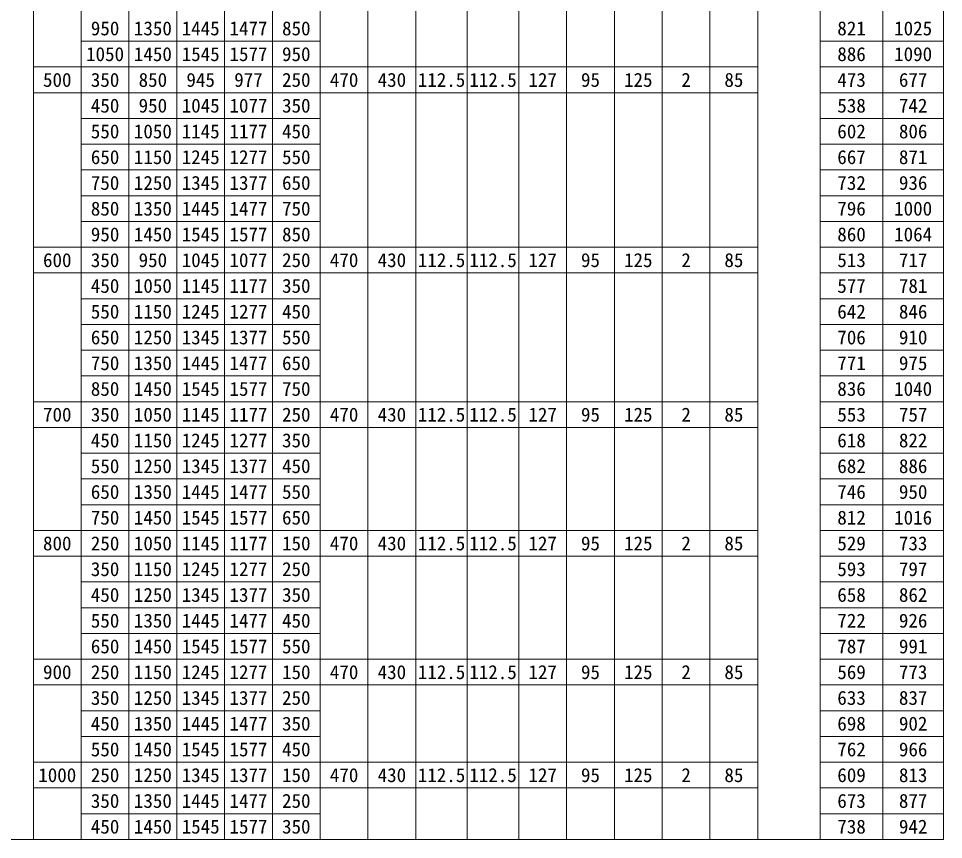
# Model space of a CAD drawing. Units: millimetres at full size; details may follow other scales. Extents: x 50430 to 101606, y 69050 to 91573.
# Drawn here: x 84016 to 86532, y 78721 to 80953 of the extents above; entities that cross this region are included whole.
import ezdxf
from ezdxf.enums import TextEntityAlignment as Align

# ---------------------------------------------------------------- set-up
doc = ezdxf.new("R2010")
doc.units = ezdxf.units.MM
doc.header["$LTSCALE"] = 50
doc.layers.add('DEFPOINTS_2', color=8, linetype='Continuous', lineweight=13)
doc.layers.add('寸法線', color=7, linetype='Continuous', lineweight=13)
doc.styles.add('ＭＳ ゴシック', font='')
doc.styles.get('ＭＳ ゴシック').set_extended_font_data('MS Gothic')

msp = doc.modelspace()

# ---------------------------------------------------------------- linework, layer by layer
at = {"layer": 'DEFPOINTS_2', "lineweight": 0}
for p, q in [((84056.62, 80750.74), (84186.62, 80750.74)), ((84836.62, 80750.74), (86026.62, 80750.74)), ((84056.62, 80260.74), (84186.62, 80260.74)), ((84836.62, 80260.74), (86026.62, 80260.74)), ((84056.62, 79840.74), (84186.62, 79840.74)), ((84836.62, 79840.74), (86026.62, 79840.74)), ((84056.62, 79490.74), (84186.62, 79490.74)), ((84836.62, 79490.74), (86026.62, 79490.74)), ((84056.62, 79140.74), (84186.62, 79140.74)), ((84836.62, 79140.74), (86026.62, 79140.74)), ((84056.62, 78860.74), (84186.62, 78860.74)), ((84836.62, 78860.74), (86026.62, 78860.74))]:
    msp.add_line(p, q, dxfattribs=at)
at = {"layer": '寸法線'}
for p, q in [((84576.62, 82010.74), (84576.62, 78720.74)), ((84706.62, 82010.74), (84706.62, 78720.74)), ((84836.62, 82010.74), (84836.62, 78720.74)), ((84966.62, 82010.74), (84966.62, 78720.74)), ((85096.62, 82010.74), (85096.62, 78720.74)), ((85236.62, 82010.74), (85236.62, 78720.74)), ((85376.62, 82010.74), (85376.62, 80750.74)), ((85506.62, 82010.74), (85506.62, 78720.74)), ((85636.62, 82010.74), (85636.62, 78720.74)), ((85766.62, 82010.74), (85766.62, 78720.74)), ((85896.62, 82010.74), (85896.62, 80750.74)), ((86026.62, 82010.74), (86026.62, 78720.74)), ((86196.62, 82010.74), (86196.62, 78720.74)), ((86366.62, 82010.74), (86366.62, 78720.74)), ((86531.62, 82010.74), (86531.62, 78720.74)), ((84056.62, 81940.74), (84056.62, 78720.74)), ((84316.62, 81380.74), (84316.62, 78720.74)), ((84446.62, 81380.74), (84446.62, 78720.74)), ((84186.62, 81240.74), (84186.62, 80820.74)), ((84186.62, 80890.74), (84316.62, 80890.74)), ((84316.62, 80890.74), (84446.62, 80890.74)), ((84446.62, 80890.74), (84706.62, 80890.74)), ((84706.62, 80890.74), (84836.62, 80890.74)), ((86196.62, 80890.74), (86531.62, 80890.74)), ((84056.62, 80820.74), (84316.62, 80820.74)), ((84186.62, 80820.74), (84186.62, 80680.74)), ((84316.62, 80820.74), (84446.62, 80820.74)), ((84446.62, 80820.74), (86026.62, 80820.74)), ((86196.62, 80820.74), (86531.62, 80820.74)), ((84186.62, 80750.74), (84316.62, 80750.74)), ((84316.62, 80750.74), (84446.62, 80750.74)), ((84446.62, 80750.74), (84836.62, 80750.74)), ((85376.62, 80750.74), (85376.62, 80330.74)), ((85896.62, 80750.74), (85896.62, 80330.74)), ((86196.62, 80750.74), (86531.62, 80750.74)), ((84186.62, 80680.74), (84316.62, 80680.74)), ((84186.62, 80680.74), (84186.62, 80330.74)), ((84316.62, 80680.74), (84446.62, 80680.74)), ((84446.62, 80680.74), (84706.62, 80680.74)), ((84706.62, 80680.74), (84836.62, 80680.74)), ((86196.62, 80680.74), (86531.62, 80680.74)), ((84186.62, 80610.74), (84316.62, 80610.74)), ((84316.62, 80610.74), (84446.62, 80610.74)), ((84446.62, 80610.74), (84706.62, 80610.74)), ((84706.62, 80610.74), (84836.62, 80610.74)), ((86196.62, 80610.74), (86531.62, 80610.74)), ((84186.62, 80540.74), (84316.62, 80540.74)), ((84316.62, 80540.74), (84446.62, 80540.74)), ((84446.62, 80540.74), (84706.62, 80540.74)), ((84706.62, 80540.74), (84836.62, 80540.74)), ((86196.62, 80540.74), (86531.62, 80540.74)), ((84186.62, 80470.74), (84316.62, 80470.74)), ((84316.62, 80470.74), (84446.62, 80470.74)), ((84446.62, 80470.74), (84706.62, 80470.74)), ((84706.62, 80470.74), (84836.62, 80470.74)), ((86196.62, 80470.74), (86531.62, 80470.74)), ((84186.62, 80400.74), (84316.62, 80400.74)), ((84316.62, 80400.74), (84446.62, 80400.74)), ((84446.62, 80400.74), (84706.62, 80400.74)), ((84706.62, 80400.74), (84836.62, 80400.74)), ((86196.62, 80400.74), (86531.62, 80400.74)), ((84056.62, 80330.74), (84316.62, 80330.74)), ((84186.62, 80330.74), (84186.62, 80190.74)), ((84316.62, 80330.74), (84446.62, 80330.74)), ((84446.62, 80330.74), (86026.62, 80330.74)), ((85376.62, 80330.74), (85376.62, 80260.74)), ((85896.62, 80330.74), (85896.62, 80260.74)), ((86196.62, 80330.74), (86531.62, 80330.74)), ((84186.62, 80260.74), (84316.62, 80260.74)), ((84316.62, 80260.74), (84446.62, 80260.74)), ((84446.62, 80260.74), (84836.62, 80260.74)), ((85376.62, 80260.74), (85376.62, 79910.74)), ((85896.62, 80260.74), (85896.62, 79910.74)), ((86196.62, 80260.74), (86531.62, 80260.74)), ((84186.62, 80190.74), (84316.62, 80190.74)), ((84186.62, 80190.74), (84186.62, 79910.74)), ((84316.62, 80190.74), (84446.62, 80190.74)), ((84446.62, 80190.74), (84706.62, 80190.74)), ((84706.62, 80190.74), (84836.62, 80190.74)), ((86196.62, 80190.74), (86531.62, 80190.74)), ((84186.62, 80120.74), (84316.62, 80120.74)), ((84316.62, 80120.74), (84446.62, 80120.74)), ((84446.62, 80120.74), (84706.62, 80120.74)), ((84706.62, 80120.74), (84836.62, 80120.74)), ((86196.62, 80120.74), (86531.62, 80120.74)), ((84186.62, 80050.74), (84316.62, 80050.74)), ((84316.62, 80050.74), (84446.62, 80050.74)), ((84446.62, 80050.74), (84706.62, 80050.74)), ((84706.62, 80050.74), (84836.62, 80050.74)), ((86196.62, 80050.74), (86531.62, 80050.74)), ((84186.62, 79980.74), (84316.62, 79980.74)), ((84316.62, 79980.74), (84446.62, 79980.74)), ((84446.62, 79980.74), (84706.62, 79980.74)), ((84706.62, 79980.74), (84836.62, 79980.74)), ((86196.62, 79980.74), (86531.62, 79980.74)), ((84056.62, 79910.74), (84316.62, 79910.74)), ((84186.62, 79910.74), (84186.62, 79770.74)), ((84316.62, 79910.74), (84446.62, 79910.74)), ((84446.62, 79910.74), (86026.62, 79910.74)), ((85376.62, 79910.74), (85376.62, 79840.74)), ((85896.62, 79910.74), (85896.62, 79840.74)), ((86196.62, 79910.74), (86531.62, 79910.74)), ((84186.62, 79840.74), (84316.62, 79840.74)), ((84316.62, 79840.74), (84446.62, 79840.74)), ((84446.62, 79840.74), (84706.62, 79840.74)), ((84706.62, 79840.74), (84836.62, 79840.74)), ((85376.62, 79840.74), (85376.62, 79560.74)), ((85896.62, 79840.74), (85896.62, 79560.74)), ((86196.62, 79840.74), (86531.62, 79840.74)), ((84186.62, 79770.74), (84316.62, 79770.74)), ((84186.62, 79770.74), (84186.62, 79560.74)), ((84316.62, 79770.74), (84446.62, 79770.74)), ((84446.62, 79770.74), (84706.62, 79770.74)), ((84706.62, 79770.74), (84836.62, 79770.74)), ((86196.62, 79770.74), (86531.62, 79770.74)), ((84186.62, 79700.74), (84316.62, 79700.74)), ((84316.62, 79700.74), (84446.62, 79700.74)), ((84446.62, 79700.74), (84706.62, 79700.74)), ((84706.62, 79700.74), (84836.62, 79700.74)), ((86196.62, 79700.74), (86531.62, 79700.74)), ((84186.62, 79630.74), (84316.62, 79630.74)), ((84316.62, 79630.74), (84446.62, 79630.74)), ((84446.62, 79630.74), (84706.62, 79630.74)), ((84706.62, 79630.74), (84836.62, 79630.74)), ((86196.62, 79630.74), (86531.62, 79630.74)), ((84056.62, 79560.74), (84316.62, 79560.74)), ((84186.62, 79560.74), (84186.62, 79420.74)), ((84316.62, 79560.74), (84446.62, 79560.74)), ((84446.62, 79560.74), (84706.62, 79560.74)), ((84706.62, 79560.74), (84836.62, 79560.74)), ((84836.62, 79560.74), (86026.62, 79560.74)), ((85376.62, 79560.74), (85376.62, 79490.74)), ((85896.62, 79560.74), (85896.62, 79490.74)), ((86196.62, 79560.74), (86531.62, 79560.74)), ((84186.62, 79490.74), (84316.62, 79490.74)), ((84316.62, 79490.74), (84446.62, 79490.74)), ((84446.62, 79490.74), (84706.62, 79490.74)), ((84706.62, 79490.74), (84836.62, 79490.74)), ((85376.62, 79490.74), (85376.62, 79210.74)), ((85896.62, 79490.74), (85896.62, 79210.74)), ((86196.62, 79490.74), (86531.62, 79490.74)), ((84186.62, 79420.74), (84316.62, 79420.74)), ((84186.62, 79420.74), (84186.62, 79210.74)), ((84316.62, 79420.74), (84446.62, 79420.74)), ((84446.62, 79420.74), (84706.62, 79420.74)), ((84706.62, 79420.74), (84836.62, 79420.74)), ((86196.62, 79420.74), (86531.62, 79420.74)), ((84186.62, 79350.74), (84316.62, 79350.74)), ((84316.62, 79350.74), (84446.62, 79350.74)), ((84446.62, 79350.74), (84706.62, 79350.74)), ((84706.62, 79350.74), (84836.62, 79350.74)), ((86196.62, 79350.74), (86531.62, 79350.74)), ((84186.62, 79280.74), (84316.62, 79280.74)), ((84316.62, 79280.74), (84446.62, 79280.74)), ((84446.62, 79280.74), (84706.62, 79280.74)), ((84706.62, 79280.74), (84836.62, 79280.74)), ((86196.62, 79280.74), (86531.62, 79280.74)), ((84056.62, 79210.74), (84316.62, 79210.74)), ((84186.62, 79210.74), (84186.62, 79070.74)), ((84316.62, 79210.74), (84446.62, 79210.74)), ((84446.62, 79210.74), (84706.62, 79210.74)), ((84706.62, 79210.74), (84836.62, 79210.74)), ((84836.62, 79210.74), (86026.62, 79210.74)), ((85376.62, 79210.74), (85376.62, 79140.74)), ((85896.62, 79210.74), (85896.62, 79140.74)), ((86196.62, 79210.74), (86531.62, 79210.74)), ((84186.62, 79140.74), (84316.62, 79140.74)), ((84316.62, 79140.74), (84446.62, 79140.74)), ((84446.62, 79140.74), (84706.62, 79140.74)), ((84706.62, 79140.74), (84836.62, 79140.74)), ((85376.62, 79140.74), (85376.62, 78930.74)), ((85896.62, 79140.74), (85896.62, 78930.74)), ((86196.62, 79140.74), (86531.62, 79140.74)), ((84186.62, 79070.74), (84316.62, 79070.74)), ((84186.62, 79070.74), (84186.62, 78930.74)), ((84316.62, 79070.74), (84446.62, 79070.74)), ((84446.62, 79070.74), (84706.62, 79070.74)), ((84706.62, 79070.74), (84836.62, 79070.74)), ((86196.62, 79070.74), (86531.62, 79070.74)), ((84186.62, 79000.74), (84316.62, 79000.74)), ((84316.62, 79000.74), (84446.62, 79000.74)), ((84446.62, 79000.74), (84706.62, 79000.74)), ((84706.62, 79000.74), (84836.62, 79000.74)), ((86196.62, 79000.74), (86531.62, 79000.74)), ((84056.62, 78930.74), (84316.62, 78930.74)), ((84186.62, 78930.74), (84186.62, 78790.74)), ((84316.62, 78930.74), (84446.62, 78930.74)), ((84446.62, 78930.74), (84706.62, 78930.74)), ((84706.62, 78930.74), (84836.62, 78930.74)), ((84836.62, 78930.74), (86026.62, 78930.74)), ((85376.62, 78930.74), (85376.62, 78860.74)), ((85896.62, 78930.74), (85896.62, 78860.74)), ((86196.62, 78930.74), (86531.62, 78930.74)), ((84186.62, 78860.74), (84316.62, 78860.74)), ((84316.62, 78860.74), (84446.62, 78860.74)), ((84446.62, 78860.74), (84706.62, 78860.74)), ((84706.62, 78860.74), (84836.62, 78860.74)), ((85376.62, 78860.74), (85376.62, 78720.74)), ((85896.62, 78860.74), (85896.62, 78720.74)), ((86196.62, 78860.74), (86531.62, 78860.74)), ((84186.62, 78790.74), (84316.62, 78790.74)), ((84186.62, 78790.74), (84186.62, 78720.74)), ((84316.62, 78790.74), (84446.62, 78790.74)), ((84446.62, 78790.74), (84706.62, 78790.74)), ((84706.62, 78790.74), (84836.62, 78790.74)), ((86196.62, 78790.74), (86531.62, 78790.74)), ((83491.62, 78720.74), (84186.62, 78720.74)), ((84186.62, 78720.74), (84316.62, 78720.74)), ((84316.62, 78720.74), (84446.62, 78720.74)), ((84446.62, 78720.74), (84706.62, 78720.74)), ((84706.62, 78720.74), (86026.62, 78720.74)), ((86026.62, 78720.74), (86531.62, 78720.74))]:
    msp.add_line(p, q, dxfattribs=at)

# ---------------------------------------------------------------- texts
at = {"layer": '寸法線', "style": 'ＭＳ ゴシック'}
for s, p in [('950', (84251.62, 80925.74)), ('1350', (84381.62, 80925.74)), ('1445', (84511.62, 80925.74)), ('1477', (84641.62, 80925.74)), ('850', (84771.62, 80925.74)), ('821', (86281.62, 80925.74)), ('1025', (86449.12, 80925.74)), ('1050', (84251.62, 80855.74)), ('1450', (84381.62, 80855.74)), ('1545', (84511.62, 80855.74)), ('1577', (84641.62, 80855.74)), ('950', (84771.62, 80855.74)), ('886', (86281.62, 80855.74)), ('1090', (86449.12, 80855.74)), ('500', (84121.62, 80785.74)), ('350', (84251.62, 80785.74)), ('850', (84381.62, 80785.74)), ('945', (84511.62, 80785.74)), ('977', (84641.62, 80785.74)), ('250', (84771.62, 80785.74)), ('470', (84901.62, 80785.74)), ('430', (85031.62, 80785.74)), ('112.5', (85166.62, 80785.74)), ('112.5', (85306.62, 80785.74)), ('127', (85441.62, 80785.74)), ('95', (85571.62, 80785.74)), ('125', (85701.62, 80785.74)), ('2', (85831.62, 80785.74)), ('85', (85961.62, 80785.74)), ('473', (86281.62, 80785.74)), ('677', (86449.12, 80785.74)), ('450', (84251.62, 80715.74)), ('950', (84381.62, 80715.74)), ('1045', (84511.62, 80715.74)), ('1077', (84641.62, 80715.74)), ('350', (84771.62, 80715.74)), ('538', (86281.62, 80715.74)), ('742', (86449.12, 80715.74)), ('550', (84251.62, 80645.74)), ('1050', (84381.62, 80645.74)), ('1145', (84511.62, 80645.74)), ('1177', (84641.62, 80645.74)), ('450', (84771.62, 80645.74)), ('602', (86281.62, 80645.74)), ('806', (86449.12, 80645.74)), ('650', (84251.62, 80575.74)), ('1150', (84381.62, 80575.74)), ('1245', (84511.62, 80575.74)), ('1277', (84641.62, 80575.74)), ('550', (84771.62, 80575.74)), ('667', (86281.62, 80575.74)), ('871', (86449.12, 80575.74)), ('750', (84251.62, 80505.74)), ('1250', (84381.62, 80505.74)), ('1345', (84511.62, 80505.74)), ('1377', (84641.62, 80505.74)), ('650', (84771.62, 80505.74)), ('732', (86281.62, 80505.74)), ('936', (86449.12, 80505.74)), ('850', (84251.62, 80435.74)), ('1350', (84381.62, 80435.74)), ('1445', (84511.62, 80435.74)), ('1477', (84641.62, 80435.74)), ('750', (84771.62, 80435.74)), ('796', (86281.62, 80435.74)), ('1000', (86449.12, 80435.74)), ('950', (84251.62, 80365.74)), ('1450', (84381.62, 80365.74)), ('1545', (84511.62, 80365.74)), ('1577', (84641.62, 80365.74)), ('850', (84771.62, 80365.74)), ('860', (86281.62, 80365.74)), ('1064', (86449.12, 80365.74)), ('600', (84121.62, 80295.74)), ('350', (84251.62, 80295.74)), ('950', (84381.62, 80295.74)), ('1045', (84511.62, 80295.74)), ('1077', (84641.62, 80295.74)), ('250', (84771.62, 80295.74)), ('470', (84901.62, 80295.74)), ('430', (85031.62, 80295.74)), ('112.5', (85166.62, 80295.74)), ('112.5', (85306.62, 80295.74)), ('127', (85441.62, 80295.74)), ('95', (85571.62, 80295.74)), ('125', (85701.62, 80295.74)), ('2', (85831.62, 80295.74)), ('85', (85961.62, 80295.74)), ('513', (86281.62, 80295.74)), ('717', (86449.12, 80295.74)), ('450', (84251.62, 80225.74)), ('1050', (84381.62, 80225.74)), ('1145', (84511.62, 80225.74)), ('1177', (84641.62, 80225.74)), ('350', (84771.62, 80225.74)), ('577', (86281.62, 80225.74)), ('781', (86449.12, 80225.74)), ('550', (84251.62, 80155.74)), ('1150', (84381.62, 80155.74)), ('1245', (84511.62, 80155.74)), ('1277', (84641.62, 80155.74)), ('450', (84771.62, 80155.74)), ('642', (86281.62, 80155.74)), ('846', (86449.12, 80155.74)), ('650', (84251.62, 80085.74)), ('1250', (84381.62, 80085.74)), ('1345', (84511.62, 80085.74)), ('1377', (84641.62, 80085.74)), ('550', (84771.62, 80085.74)), ('706', (86281.62, 80085.74)), ('910', (86449.12, 80085.74)), ('750', (84251.62, 80015.74)), ('1350', (84381.62, 80015.74)), ('1445', (84511.62, 80015.74)), ('1477', (84641.62, 80015.74)), ('650', (84771.62, 80015.74)), ('771', (86281.62, 80015.74)), ('975', (86449.12, 80015.74)), ('850', (84251.62, 79945.74)), ('1450', (84381.62, 79945.74)), ('1545', (84511.62, 79945.74)), ('1577', (84641.62, 79945.74)), ('750', (84771.62, 79945.74)), ('836', (86281.62, 79945.74)), ('1040', (86449.12, 79945.74)), ('700', (84121.62, 79875.74)), ('350', (84251.62, 79875.74)), ('1050', (84381.62, 79875.74)), ('1145', (84511.62, 79875.74)), ('1177', (84641.62, 79875.74)), ('250', (84771.62, 79875.74)), ('470', (84901.62, 79875.74)), ('430', (85031.62, 79875.74)), ('112.5', (85166.62, 79875.74)), ('112.5', (85306.62, 79875.74)), ('127', (85441.62, 79875.74)), ('95', (85571.62, 79875.74)), ('125', (85701.62, 79875.74)), ('2', (85831.62, 79875.74)), ('85', (85961.62, 79875.74)), ('553', (86281.62, 79875.74)), ('757', (86449.12, 79875.74)), ('450', (84251.62, 79805.74)), ('1150', (84381.62, 79805.74)), ('1245', (84511.62, 79805.74)), ('1277', (84641.62, 79805.74)), ('350', (84771.62, 79805.74)), ('618', (86281.62, 79805.74)), ('822', (86449.12, 79805.74)), ('550', (84251.62, 79735.74)), ('1250', (84381.62, 79735.74)), ('1345', (84511.62, 79735.74)), ('1377', (84641.62, 79735.74)), ('450', (84771.62, 79735.74)), ('682', (86281.62, 79735.74)), ('886', (86449.12, 79735.74)), ('650', (84251.62, 79665.74)), ('1350', (84381.62, 79665.74)), ('1445', (84511.62, 79665.74)), ('1477', (84641.62, 79665.74)), ('550', (84771.62, 79665.74)), ('746', (86281.62, 79665.74)), ('950', (86449.12, 79665.74)), ('750', (84251.62, 79595.74)), ('1450', (84381.62, 79595.74)), ('1545', (84511.62, 79595.74)), ('1577', (84641.62, 79595.74)), ('650', (84771.62, 79595.74)), ('812', (86281.62, 79595.74)), ('1016', (86449.12, 79595.74)), ('800', (84121.62, 79525.74)), ('250', (84251.62, 79525.74)), ('1050', (84381.62, 79525.74)), ('1145', (84511.62, 79525.74)), ('1177', (84641.62, 79525.74)), ('150', (84771.62, 79525.74)), ('470', (84901.62, 79525.74)), ('430', (85031.62, 79525.74)), ('112.5', (85166.62, 79525.74)), ('112.5', (85306.62, 79525.74)), ('127', (85441.62, 79525.74)), ('95', (85571.62, 79525.74)), ('125', (85701.62, 79525.74)), ('2', (85831.62, 79525.74)), ('85', (85961.62, 79525.74)), ('529', (86281.62, 79525.74)), ('733', (86449.12, 79525.74)), ('350', (84251.62, 79455.74)), ('1150', (84381.62, 79455.74)), ('1245', (84511.62, 79455.74)), ('1277', (84641.62, 79455.74)), ('250', (84771.62, 79455.74)), ('593', (86281.62, 79455.74)), ('797', (86449.12, 79455.74)), ('450', (84251.62, 79385.74)), ('1250', (84381.62, 79385.74)), ('1345', (84511.62, 79385.74)), ('1377', (84641.62, 79385.74)), ('350', (84771.62, 79385.74)), ('658', (86281.62, 79385.74)), ('862', (86449.12, 79385.74)), ('550', (84251.62, 79315.74)), ('1350', (84381.62, 79315.74)), ('1445', (84511.62, 79315.74)), ('1477', (84641.62, 79315.74)), ('450', (84771.62, 79315.74)), ('722', (86281.62, 79315.74)), ('926', (86449.12, 79315.74)), ('650', (84251.62, 79245.74)), ('1450', (84381.62, 79245.74)), ('1545', (84511.62, 79245.74)), ('1577', (84641.62, 79245.74)), ('550', (84771.62, 79245.74)), ('787', (86281.62, 79245.74)), ('991', (86449.12, 79245.74)), ('900', (84121.62, 79175.74)), ('250', (84251.62, 79175.74)), ('1150', (84381.62, 79175.74)), ('1245', (84511.62, 79175.74)), ('1277', (84641.62, 79175.74)), ('150', (84771.62, 79175.74)), ('470', (84901.62, 79175.74)), ('430', (85031.62, 79175.74)), ('112.5', (85166.62, 79175.74)), ('112.5', (85306.62, 79175.74)), ('127', (85441.62, 79175.74)), ('95', (85571.62, 79175.74)), ('125', (85701.62, 79175.74)), ('2', (85831.62, 79175.74)), ('85', (85961.62, 79175.74)), ('569', (86281.62, 79175.74)), ('773', (86449.12, 79175.74)), ('350', (84251.62, 79105.74)), ('1250', (84381.62, 79105.74)), ('1345', (84511.62, 79105.74)), ('1377', (84641.62, 79105.74)), ('250', (84771.62, 79105.74)), ('633', (86281.62, 79105.74)), ('837', (86449.12, 79105.74)), ('450', (84251.62, 79035.74)), ('1350', (84381.62, 79035.74)), ('1445', (84511.62, 79035.74)), ('1477', (84641.62, 79035.74)), ('350', (84771.62, 79035.74)), ('698', (86281.62, 79035.74)), ('902', (86449.12, 79035.74)), ('550', (84251.62, 78965.74)), ('1450', (84381.62, 78965.74)), ('450', (84771.62, 78965.74)), ('762', (86281.62, 78965.74)), ('966', (86449.12, 78965.74)), ('1545', (84511.62, 78965.74)), ('1577', (84641.62, 78965.74)), ('1000', (84121.62, 78895.74)), ('250', (84251.62, 78895.74)), ('1250', (84381.62, 78895.74)), ('1345', (84511.62, 78895.74)), ('1377', (84641.62, 78895.74)), ('150', (84771.62, 78895.74)), ('470', (84901.62, 78895.74)), ('430', (85031.62, 78895.74)), ('112.5', (85166.62, 78895.74)), ('112.5', (85306.62, 78895.74)), ('127', (85441.62, 78895.74)), ('95', (85571.62, 78895.74)), ('125', (85701.62, 78895.74)), ('2', (85831.62, 78895.74)), ('85', (85961.62, 78895.74)), ('609', (86281.62, 78895.74)), ('813', (86449.12, 78895.74)), ('350', (84251.62, 78825.74)), ('1350', (84381.62, 78825.74)), ('1445', (84511.62, 78825.74)), ('1477', (84641.62, 78825.74)), ('250', (84771.62, 78825.74)), ('673', (86281.62, 78825.74)), ('877', (86449.12, 78825.74)), ('450', (84251.62, 78755.74)), ('1450', (84381.62, 78755.74)), ('1545', (84511.62, 78755.74)), ('1577', (84641.62, 78755.74)), ('350', (84771.62, 78755.74)), ('738', (86281.62, 78755.74)), ('942', (86449.12, 78755.74))]:
    msp.add_text(s, height=37.98, dxfattribs=at).set_placement(p, align=Align.MIDDLE_CENTER)

doc.saveas('drawing.dxf')
